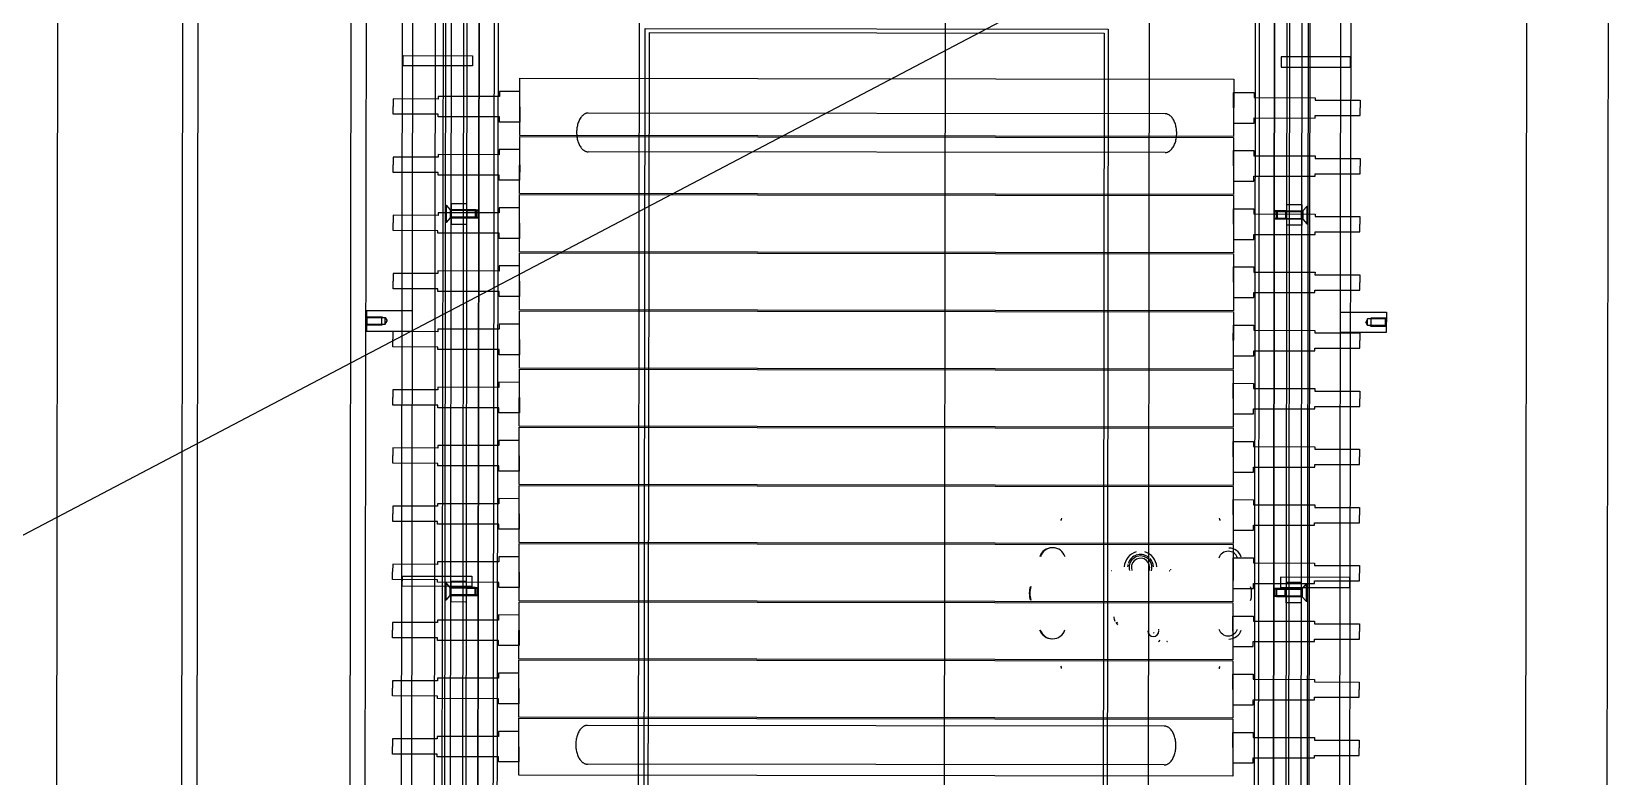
# Model space of a CAD drawing. Header units: inches. Extents: x 12 to 407, y 13 to 268.
# Drawn here: x 71.532 to 73.088, y 227.654 to 228.383 of the extents above; entities that cross this region are included whole.
import ezdxf

# ---------------------------------------------------------------- set-up
doc = ezdxf.new("R2010")
doc.units = ezdxf.units.IN
doc.header["$MEASUREMENT"] = 0
doc.layers.add('SITE_20200109$0$22', color=40, linetype='Continuous')
doc.layers.add('SITE_20200109$0$출력안됨', color=155, linetype='Continuous')

# ---------------------------------------------------------------- blocks, each defined once
blk = doc.blocks.new('SITE_20200109$0$A$C3D8971C')
at = {"color": 9, "linetype": 'ByBlock'}
for p, q in [((-250, 90), (2040, 90)), ((-247, 75), (2037, 75)), ((-247, -75), (2037, -75)), ((-250, -90), (2040, -90))]:
    blk.add_line(p, q, dxfattribs=at)
at = {"color": 9, "linetype": 'Continuous'}
for p, q in [((866, -90.5), (866.7, -91.2)), ((866, -90.5), (866, -105.5)), ((866.7, -91.2), (873.3, -91.2)), ((866.7, -91.2), (866.7, -108.8)), ((874, -90.5), (873.3, -91.2)), ((873.3, -91.2), (873.3, -108.8)), ((874, -90.5), (874, -105.5)), ((866, -105.5), (874, -105.5)), ((866, -105.5), (866.7, -106.7)), ((866.7, -108.8), (873.3, -108.8)), ((866.7, -108.8), (870, -110.7)), ((873.3, -108.8), (870, -110.7)), ((874, -105.5), (873.3, -106.7)), ((-335, -125.5), (2145, -125.5)), ((-335, -135.5), (2145, -135.5)), ((610, -194), (610, -126)), ((610, -126), (620, -126)), ((620, -126), (620, -194)), ((1120, -194), (1120, -126)), ((1120, -126), (1130, -126)), ((1130, -126), (1130, -194)), ((-335, -165.5), (2145, -165.5)), ((1845, -167.5), (-225, -167.5)), ((596.5, -168.6), (596.5, -168.1)), ((596.5, -168.1), (613.5, -168.1)), ((601, -172.5), (596.5, -168.6)), ((613.5, -168.6), (596.5, -168.6)), ((613.5, -168.6), (609, -172.5)), ((613.5, -168.1), (613.5, -168.6)), ((966.5, -168.6), (966.5, -168.1)), ((966.5, -168.1), (983.5, -168.1)), ((971, -172.5), (966.5, -168.6)), ((983.5, -168.6), (966.5, -168.6)), ((983.5, -168.6), (979, -172.5)), ((983.5, -168.1), (983.5, -168.6)), ((-225, -173.5), (1845, -173.5)), ((-145, -185.5), (1935, -185.5)), ((615, -173.5), (595, -173.5)), ((595, -173.5), (595, -188.5)), ((595, -174), (595, -188)), ((609, -172.5), (601, -172.5)), ((601, -172.5), (601, -197.4)), ((601.7, -173.7), (601, -172.5)), ((601, -173.7), (609, -173.7)), ((601.7, -198.1), (601.7, -173.7)), ((608.3, -173.7), (609, -172.5)), ((608.3, -198.1), (608.3, -173.7)), ((609, -197.4), (609, -172.5)), ((615, -173.5), (615, -188.5)), ((615, -174), (615, -188)), ((985, -173.5), (965, -173.5)), ((965, -173.5), (965, -188.5)), ((965, -174), (965, -188)), ((979, -172.5), (971, -172.5)), ((971, -172.5), (971, -197.4)), ((971.7, -173.7), (971, -172.5)), ((971, -173.7), (979, -173.7)), ((971.7, -198.1), (971.7, -173.7)), ((978.3, -173.7), (979, -172.5)), ((978.3, -198.1), (978.3, -173.7)), ((979, -197.4), (979, -172.5)), ((985, -173.5), (985, -188.5)), ((985, -174), (985, -188)), ((-335, -200.5), (2145, -200.5)), ((1935, -188.5), (-305, -188.5)), ((1935, -200.5), (-305, -200.5)), ((615, -188.5), (595, -188.5)), ((601, -188.5), (601.7, -189.2)), ((601, -188.5), (601, -200.5)), ((601, -197.4), (609, -197.4)), ((601, -197.4), (601.7, -198.1)), ((601.7, -199.8), (601, -200.5)), ((601.7, -189.2), (608.3, -189.2)), ((601.7, -189.2), (601.7, -199.8)), ((601.7, -198.1), (608.3, -198.1)), ((601.7, -199.8), (608.3, -199.8)), ((609, -188.5), (608.3, -189.2)), ((608.3, -189.2), (608.3, -199.8)), ((608.3, -198.1), (609, -197.4)), ((608.3, -199.8), (609, -200.5)), ((609, -188.5), (609, -200.5)), ((620, -194), (610, -194)), ((985, -188.5), (965, -188.5)), ((971, -188.5), (971.7, -189.2)), ((971, -188.5), (971, -200.5)), ((971, -197.4), (979, -197.4)), ((971, -197.4), (971.7, -198.1)), ((971.7, -199.8), (971, -200.5)), ((971.7, -189.2), (978.3, -189.2)), ((971.7, -189.2), (971.7, -199.8)), ((971.7, -198.1), (978.3, -198.1)), ((971.7, -199.8), (978.3, -199.8)), ((979, -188.5), (978.3, -189.2)), ((978.3, -189.2), (978.3, -199.8)), ((978.3, -198.1), (979, -197.4)), ((978.3, -199.8), (979, -200.5)), ((979, -188.5), (979, -200.5)), ((1130, -194), (1120, -194)), ((436, -873.3), (436, -307.7)), ((474, -873.3), (474, -307.7)), ((1036, -873.3), (1036, -307.7)), ((1074, -873.3), (1074, -307.7)), ((-335, -980.5), (2145, -980.5)), ((1935, -980.5), (-305, -980.5)), ((1935, -992.5), (-305, -992.5)), ((-145, -995.5), (1935, -995.5)), ((615, -992.5), (595, -992.5)), ((595, -1007.5), (595, -992.5)), ((595, -1007), (595, -993)), ((601.7, -981.2), (601, -980.5)), ((601, -992.5), (601, -980.5)), ((601, -983.6), (601.7, -982.9)), ((601, -1008.5), (601, -983.6)), ((601, -983.6), (609, -983.6)), ((601, -992.5), (601.7, -991.8)), ((601.7, -981.2), (608.3, -981.2)), ((601.7, -991.8), (601.7, -981.2)), ((601.7, -982.9), (608.3, -982.9)), ((601.7, -982.9), (601.7, -1007.3)), ((601.7, -991.8), (608.3, -991.8)), ((608.3, -981.2), (609, -980.5)), ((608.3, -991.8), (608.3, -981.2)), ((608.3, -982.9), (609, -983.6)), ((608.3, -982.9), (608.3, -1007.3)), ((609, -992.5), (608.3, -991.8)), ((609, -992.5), (609, -980.5)), ((609, -983.6), (609, -1008.5)), ((620, -987), (610, -987)), ((610, -987), (610, -1055)), ((615, -1007.5), (615, -992.5)), ((615, -1007), (615, -993)), ((620, -1055), (620, -987)), ((985, -992.5), (965, -992.5)), ((965, -1007.5), (965, -992.5)), ((965, -1007), (965, -993)), ((971.7, -981.2), (971, -980.5)), ((971, -992.5), (971, -980.5)), ((971, -983.6), (971.7, -982.9)), ((971, -1008.5), (971, -983.6)), ((971, -983.6), (979, -983.6)), ((971, -992.5), (971.7, -991.8)), ((971.7, -981.2), (978.3, -981.2)), ((971.7, -991.8), (971.7, -981.2)), ((971.7, -982.9), (978.3, -982.9)), ((971.7, -982.9), (971.7, -1007.3)), ((971.7, -991.8), (978.3, -991.8)), ((978.3, -981.2), (979, -980.5)), ((978.3, -991.8), (978.3, -981.2)), ((978.3, -982.9), (979, -983.6)), ((978.3, -982.9), (978.3, -1007.3)), ((979, -992.5), (978.3, -991.8)), ((979, -992.5), (979, -980.5)), ((979, -983.6), (979, -1008.5)), ((985, -1007.5), (985, -992.5)), ((985, -1007), (985, -993)), ((1130, -987), (1120, -987)), ((1120, -987), (1120, -1055)), ((1130, -1055), (1130, -987)), ((-225, -1007.5), (1845, -1007.5)), ((615, -1007.5), (595, -1007.5)), ((601, -1008.5), (596.5, -1012.4)), ((601, -1007.3), (609, -1007.3)), ((601.7, -1007.3), (601, -1008.5)), ((609, -1008.5), (601, -1008.5)), ((608.3, -1007.3), (609, -1008.5)), ((613.5, -1012.4), (609, -1008.5)), ((985, -1007.5), (965, -1007.5)), ((971, -1008.5), (966.5, -1012.4)), ((971, -1007.3), (979, -1007.3)), ((971.7, -1007.3), (971, -1008.5)), ((979, -1008.5), (971, -1008.5)), ((978.3, -1007.3), (979, -1008.5)), ((983.5, -1012.4), (979, -1008.5)), ((-335, -1015.5), (2145, -1015.5)), ((1845, -1013.5), (-225, -1013.5)), ((596.5, -1012.4), (596.5, -1012.9)), ((613.5, -1012.4), (596.5, -1012.4)), ((596.5, -1012.9), (613.5, -1012.9)), ((613.5, -1012.9), (613.5, -1012.4)), ((966.5, -1012.4), (966.5, -1012.9)), ((983.5, -1012.4), (966.5, -1012.4)), ((966.5, -1012.9), (983.5, -1012.9)), ((983.5, -1012.9), (983.5, -1012.4)), ((-335, -1045.5), (2145, -1045.5)), ((-335, -1055.5), (2145, -1055.5)), ((610, -1055), (620, -1055)), ((1120, -1055), (1130, -1055)), ((866.7, -1072.2), (870, -1070.3)), ((866.7, -1072.2), (873.3, -1072.2)), ((866.7, -1089.8), (866.7, -1072.2)), ((873.3, -1072.2), (870, -1070.3)), ((873.3, -1089.8), (873.3, -1072.2)), ((866, -1075.5), (866.7, -1074.3)), ((866, -1075.5), (874, -1075.5)), ((866, -1090.5), (866, -1075.5)), ((874, -1075.5), (873.3, -1074.3)), ((874, -1090.5), (874, -1075.5)), ((866, -1090.5), (866.7, -1089.8)), ((866.7, -1089.8), (873.3, -1089.8)), ((874, -1090.5), (873.3, -1089.8))]:
    blk.add_line(p, q, dxfattribs=at)
for points in [[(880, -135.5), (880, -90.5), (860, -90.5), (860, -135.5)], [(-145, -215.5), (1655, -215.5), (1655, -965.5), (-145, -965.5)], [(-141, -219.5), (1651, -219.5), (1651, -961.5), (-141, -961.5)], [(425, -240.5), (481, -240.5), (481, -940.5), (425, -940.5)], [(482, -240.5), (538, -240.5), (538, -940.5), (482, -940.5)], [(539, -240.5), (595, -240.5), (595, -940.5), (539, -940.5)], [(596, -240.5), (652, -240.5), (652, -940.5), (596, -940.5)], [(653, -240.5), (709, -240.5), (709, -940.5), (653, -940.5)], [(710, -240.5), (766, -240.5), (766, -940.5), (710, -940.5)], [(767, -240.5), (823, -240.5), (823, -940.5), (767, -940.5)], [(824, -240.5), (880, -240.5), (880, -940.5), (824, -940.5)], [(881, -240.5), (937, -240.5), (937, -940.5), (881, -940.5)], [(938, -240.5), (994, -240.5), (994, -940.5), (938, -940.5)], [(995, -240.5), (1051, -240.5), (1051, -940.5), (995, -940.5)], [(1052, -240.5), (1108, -240.5), (1108, -940.5), (1052, -940.5)], [(353, -363.5), (1157, -363.5), (1157, -817.5), (353, -817.5)], [(357, -367.5), (1153, -367.5), (1153, -813.5), (357, -813.5)], [(880, -1045.5), (880, -1090.5), (860, -1090.5), (860, -1045.5)]]:
    blk.add_lwpolyline(points, close=True, dxfattribs=at)
at = {"color": 9, "linetype": 'Continuous', "ltscale": 0.2}
for points in [[(445.5, -160.5), (445.5, -116.5), (453, -116.5)], [(460.5, -160.5), (460.5, -116.5), (453, -116.5)], [(502.5, -160.5), (502.5, -116.5), (510, -116.5)], [(517.5, -160.5), (517.5, -116.5), (510, -116.5)], [(559.5, -160.5), (559.5, -116.5), (567, -116.5)], [(574.5, -160.5), (574.5, -116.5), (567, -116.5)], [(616.5, -160.5), (616.5, -116.5), (624, -116.5)], [(631.5, -160.5), (631.5, -116.5), (624, -116.5)], [(673.5, -160.5), (673.5, -116.5), (681, -116.5)], [(688.5, -160.5), (688.5, -116.5), (681, -116.5)], [(730.5, -160.5), (730.5, -116.5), (738, -116.5)], [(745.5, -160.5), (745.5, -116.5), (738, -116.5)], [(787.5, -160.5), (787.5, -116.5), (795, -116.5)], [(802.5, -160.5), (802.5, -116.5), (795, -116.5)], [(844.5, -160.5), (844.5, -116.5), (852, -116.5)], [(859.5, -160.5), (859.5, -116.5), (852, -116.5)], [(901.5, -160.5), (901.5, -116.5), (909, -116.5)], [(916.5, -160.5), (916.5, -116.5), (909, -116.5)], [(958.5, -160.5), (958.5, -116.5), (966, -116.5)], [(973.5, -160.5), (973.5, -116.5), (966, -116.5)], [(1015.5, -160.5), (1015.5, -116.5), (1023, -116.5)], [(1030.5, -160.5), (1030.5, -116.5), (1023, -116.5)], [(1072.5, -160.5), (1072.5, -116.5), (1080, -116.5)], [(1087.5, -160.5), (1087.5, -116.5), (1080, -116.5)], [(443, -220.5), (443, -160.5), (445.5, -160.5)], [(463, -220.5), (463, -160.5), (460.5, -160.5)], [(500, -220.5), (500, -160.5), (502.5, -160.5)], [(520, -220.5), (520, -160.5), (517.5, -160.5)], [(557, -220.5), (557, -160.5), (559.5, -160.5)], [(577, -220.5), (577, -160.5), (574.5, -160.5)], [(614, -220.5), (614, -160.5), (616.5, -160.5)], [(634, -220.5), (634, -160.5), (631.5, -160.5)], [(671, -220.5), (671, -160.5), (673.5, -160.5)], [(691, -220.5), (691, -160.5), (688.5, -160.5)], [(728, -220.5), (728, -160.5), (730.5, -160.5)], [(748, -220.5), (748, -160.5), (745.5, -160.5)], [(785, -220.5), (785, -160.5), (787.5, -160.5)], [(805, -220.5), (805, -160.5), (802.5, -160.5)], [(842, -220.5), (842, -160.5), (844.5, -160.5)], [(862, -220.5), (862, -160.5), (859.5, -160.5)], [(899, -220.5), (899, -160.5), (901.5, -160.5)], [(919, -220.5), (919, -160.5), (916.5, -160.5)], [(956, -220.5), (956, -160.5), (958.5, -160.5)], [(976, -220.5), (976, -160.5), (973.5, -160.5)], [(1013, -220.5), (1013, -160.5), (1015.5, -160.5)], [(1033, -220.5), (1033, -160.5), (1030.5, -160.5)], [(1070, -220.5), (1070, -160.5), (1072.5, -160.5)], [(1090, -220.5), (1090, -160.5), (1087.5, -160.5)], [(453, -240.5), (438, -240.5), (438, -220.5), (443, -220.5)], [(453, -240.5), (468, -240.5), (468, -220.5), (463, -220.5)], [(510, -240.5), (495, -240.5), (495, -220.5), (500, -220.5)], [(510, -240.5), (525, -240.5), (525, -220.5), (520, -220.5)], [(567, -240.5), (552, -240.5), (552, -220.5), (557, -220.5)], [(567, -240.5), (582, -240.5), (582, -220.5), (577, -220.5)], [(624, -240.5), (609, -240.5), (609, -220.5), (614, -220.5)], [(624, -240.5), (639, -240.5), (639, -220.5), (634, -220.5)], [(681, -240.5), (666, -240.5), (666, -220.5), (671, -220.5)], [(681, -240.5), (696, -240.5), (696, -220.5), (691, -220.5)], [(738, -240.5), (723, -240.5), (723, -220.5), (728, -220.5)], [(738, -240.5), (753, -240.5), (753, -220.5), (748, -220.5)], [(795, -240.5), (780, -240.5), (780, -220.5), (785, -220.5)], [(795, -240.5), (810, -240.5), (810, -220.5), (805, -220.5)], [(852, -240.5), (837, -240.5), (837, -220.5), (842, -220.5)], [(852, -240.5), (867, -240.5), (867, -220.5), (862, -220.5)], [(909, -240.5), (894, -240.5), (894, -220.5), (899, -220.5)], [(909, -240.5), (924, -240.5), (924, -220.5), (919, -220.5)], [(966, -240.5), (951, -240.5), (951, -220.5), (956, -220.5)], [(966, -240.5), (981, -240.5), (981, -220.5), (976, -220.5)], [(1023, -240.5), (1008, -240.5), (1008, -220.5), (1013, -220.5)], [(1023, -240.5), (1038, -240.5), (1038, -220.5), (1033, -220.5)], [(1080, -240.5), (1065, -240.5), (1065, -220.5), (1070, -220.5)], [(1080, -240.5), (1095, -240.5), (1095, -220.5), (1090, -220.5)], [(453, -940.5), (438, -940.5), (438, -960.5), (443, -960.5)], [(453, -940.5), (468, -940.5), (468, -960.5), (463, -960.5)], [(510, -940.5), (495, -940.5), (495, -960.5), (500, -960.5)], [(510, -940.5), (525, -940.5), (525, -960.5), (520, -960.5)], [(567, -940.5), (552, -940.5), (552, -960.5), (557, -960.5)], [(567, -940.5), (582, -940.5), (582, -960.5), (577, -960.5)], [(624, -940.5), (609, -940.5), (609, -960.5), (614, -960.5)], [(624, -940.5), (639, -940.5), (639, -960.5), (634, -960.5)], [(681, -940.5), (666, -940.5), (666, -960.5), (671, -960.5)], [(681, -940.5), (696, -940.5), (696, -960.5), (691, -960.5)], [(738, -940.5), (723, -940.5), (723, -960.5), (728, -960.5)], [(738, -940.5), (753, -940.5), (753, -960.5), (748, -960.5)], [(795, -940.5), (780, -940.5), (780, -960.5), (785, -960.5)], [(795, -940.5), (810, -940.5), (810, -960.5), (805, -960.5)], [(852, -940.5), (837, -940.5), (837, -960.5), (842, -960.5)], [(852, -940.5), (867, -940.5), (867, -960.5), (862, -960.5)], [(909, -940.5), (894, -940.5), (894, -960.5), (899, -960.5)], [(909, -940.5), (924, -940.5), (924, -960.5), (919, -960.5)], [(966, -940.5), (951, -940.5), (951, -960.5), (956, -960.5)], [(966, -940.5), (981, -940.5), (981, -960.5), (976, -960.5)], [(1023, -940.5), (1008, -940.5), (1008, -960.5), (1013, -960.5)], [(1023, -940.5), (1038, -940.5), (1038, -960.5), (1033, -960.5)], [(1080, -940.5), (1065, -940.5), (1065, -960.5), (1070, -960.5)], [(1080, -940.5), (1095, -940.5), (1095, -960.5), (1090, -960.5)], [(443, -960.5), (443, -1020.5), (445.5, -1020.5)], [(463, -960.5), (463, -1020.5), (460.5, -1020.5)], [(500, -960.5), (500, -1020.5), (502.5, -1020.5)], [(520, -960.5), (520, -1020.5), (517.5, -1020.5)], [(557, -960.5), (557, -1020.5), (559.5, -1020.5)], [(577, -960.5), (577, -1020.5), (574.5, -1020.5)], [(614, -960.5), (614, -1020.5), (616.5, -1020.5)], [(634, -960.5), (634, -1020.5), (631.5, -1020.5)], [(671, -960.5), (671, -1020.5), (673.5, -1020.5)], [(691, -960.5), (691, -1020.5), (688.5, -1020.5)], [(728, -960.5), (728, -1020.5), (730.5, -1020.5)], [(748, -960.5), (748, -1020.5), (745.5, -1020.5)], [(785, -960.5), (785, -1020.5), (787.5, -1020.5)], [(805, -960.5), (805, -1020.5), (802.5, -1020.5)], [(842, -960.5), (842, -1020.5), (844.5, -1020.5)], [(862, -960.5), (862, -1020.5), (859.5, -1020.5)], [(899, -960.5), (899, -1020.5), (901.5, -1020.5)], [(919, -960.5), (919, -1020.5), (916.5, -1020.5)], [(956, -960.5), (956, -1020.5), (958.5, -1020.5)], [(976, -960.5), (976, -1020.5), (973.5, -1020.5)], [(1013, -960.5), (1013, -1020.5), (1015.5, -1020.5)], [(1033, -960.5), (1033, -1020.5), (1030.5, -1020.5)], [(1070, -960.5), (1070, -1020.5), (1072.5, -1020.5)], [(1090, -960.5), (1090, -1020.5), (1087.5, -1020.5)], [(445.5, -1020.5), (445.5, -1064.5), (453, -1064.5)], [(460.5, -1020.5), (460.5, -1064.5), (453, -1064.5)], [(502.5, -1020.5), (502.5, -1064.5), (510, -1064.5)], [(517.5, -1020.5), (517.5, -1064.5), (510, -1064.5)], [(559.5, -1020.5), (559.5, -1064.5), (567, -1064.5)], [(574.5, -1020.5), (574.5, -1064.5), (567, -1064.5)], [(616.5, -1020.5), (616.5, -1064.5), (624, -1064.5)], [(631.5, -1020.5), (631.5, -1064.5), (624, -1064.5)], [(673.5, -1020.5), (673.5, -1064.5), (681, -1064.5)], [(688.5, -1020.5), (688.5, -1064.5), (681, -1064.5)], [(730.5, -1020.5), (730.5, -1064.5), (738, -1064.5)], [(745.5, -1020.5), (745.5, -1064.5), (738, -1064.5)], [(787.5, -1020.5), (787.5, -1064.5), (795, -1064.5)], [(802.5, -1020.5), (802.5, -1064.5), (795, -1064.5)], [(844.5, -1020.5), (844.5, -1064.5), (852, -1064.5)], [(859.5, -1020.5), (859.5, -1064.5), (852, -1064.5)], [(901.5, -1020.5), (901.5, -1064.5), (909, -1064.5)], [(916.5, -1020.5), (916.5, -1064.5), (909, -1064.5)], [(958.5, -1020.5), (958.5, -1064.5), (966, -1064.5)], [(973.5, -1020.5), (973.5, -1064.5), (966, -1064.5)], [(1015.5, -1020.5), (1015.5, -1064.5), (1023, -1064.5)], [(1030.5, -1020.5), (1030.5, -1064.5), (1023, -1064.5)], [(1072.5, -1020.5), (1072.5, -1064.5), (1080, -1064.5)], [(1087.5, -1020.5), (1087.5, -1064.5), (1080, -1064.5)]]:
    blk.add_lwpolyline(points, dxfattribs=at)
at = {"color": 9, "linetype": 'Continuous'}
for centre, radius, start, end in [((604, -763.1), 22.3, 72.5424, 107.4576), ((604, -763.7), 22.3, 72.5424, 107.4576), ((572.1, -763.1), 12.7, 107.4576, 180), ((572.1, -763.7), 12.7, 107.4576, 252.5424), ((635.9, -763.1), 12.7, 0, 72.5424), ((635.9, -763.7), 12.7, 287.4576, 72.5424), ((530.3, -769.4), 3.19, 270, 314.6764), ((677.7, -769.4), 3.19, 225.3236, 270), ((581.7, -837), 13.3, 93, 111.5951), ((627.9, -821.5), 1.58, 165.0449, 180), ((581.7, -837), 12.8, 117.8278, 131.4093), ((581.6, -837), 11.7, 117.8278, 125.3914), ((629.5, -849.8), 11.2, 270, 106.5994), ((629.3, -849.8), 15.9, 15.4316, 87), ((629.5, -849.8), 12.7, 77.1826, 87), ((629.5, -849.8), 12.7, 16.0216, 72.9223), ((629.5, -849.8), 9, 270, 110.7337), ((629.3, -849.8), 15.9, 273, 344.5684), ((629.5, -849.8), 12.7, 317.1715, 13.2403), ((558.6, -867.4), 1.58, 180, 267), ((567.3, -862.5), 5.46, 90, 269.128), ((564.6, -863.3), 0.79, 0, 59.9998), ((567.3, -862.5), 5.46, 278.533, 286.6163), ((629.5, -849.8), 9, 249.2607, 270.0001), ((629.5, -849.8), 11.2, 253.3949, 270), ((629.5, -849.8), 12.7, 273, 312.8977), ((556.5, -875.7), 0.51, 270, 0), ((627.9, -878), 1.58, 180, 194.9551), ((627.9, -878), 1.58, 239.9992, 270), ((530.3, -930.1), 3.19, 45.3236, 90), ((572.1, -935.8), 9.56, 107.4576, 252.5424), ((635.9, -935.8), 9.56, 287.4576, 72.5424), ((677.7, -930.1), 3.19, 90, 134.6764), ((572.1, -936.5), 12.7, 180, 252.5424), ((635.9, -936.5), 12.7, 287.4576, 0), ((604, -936.5), 22.3, 252.5424, 287.4576)]:
    blk.add_arc(centre, radius, start, end, dxfattribs=at)
for points in [[(474, -307.7), (474, -296.3), (455, -296.3), (436, -296.3), (436, -307.7)], [(1074, -307.7), (1074, -296.3), (1055, -296.3), (1036, -296.3), (1036, -307.7)], [(436, -873.3), (436, -884.7), (455, -884.7), (474, -884.7), (474, -873.3)], [(1036, -873.3), (1036, -884.7), (1055, -884.7), (1074, -884.7), (1074, -873.3)]]:
    blk.add_rational_spline(points, [1, 0.707106781187, 1, 0.707106781187, 1], degree=2, knots=[0, 0, 0, 0.5, 0.5, 1, 1, 1], dxfattribs=at)
blk = doc.blocks.new('AUDIT_I_200528142514-0')
at = {"layer": 'SITE_20200109$0$22', "color": 8, "rotation": 89.92133469272197}
blk.add_blockref('SITE_20200109$0$A$C3D8971C', (248392.6, 243549.6), dxfattribs=at)

msp = doc.modelspace()

# ---------------------------------------------------------------- linework, layer by layer
at = {"color": 8}
for p, q in [((71.9295, 229.4031, -109.409), (71.9257, 226.6031, -109.409)), ((72.1295, 229.4028, -109.409), (72.1257, 226.6028, -109.409)), ((72.4295, 229.4024, -109.409), (72.4257, 226.6024, -109.409)), ((72.6295, 229.4021, -109.409), (72.6257, 226.6021, -109.409)), ((73.0795, 229.4015, -109.4067), (73.0757, 226.6015, -109.4067)), ((71.5558, 226.6836, -109.4067), (71.5594, 229.3236, -109.4067)), ((72.9994, 229.3216, -109.4067), (72.9958, 226.6816, -109.4067))]:
    msp.add_line(p, q, dxfattribs=at)
at = {"layer": 'SITE_20200109$0$출력안됨', "color": 8}
msp.add_line((60.1942, 221.9406, -109.4067), (78.8076, 231.7151, -109.4067), dxfattribs=at)

# ---------------------------------------------------------------- block references
at = {"linetype": 'Continuous', "xscale": 0.001000002026557922, "yscale": 0.001000002026557922, "zscale": 0.001000002026557922}
msp.add_blockref('AUDIT_I_200528142514-0', (-176.6241, -16.3199, -109.4067), dxfattribs=at)

doc.saveas('drawing.dxf')
